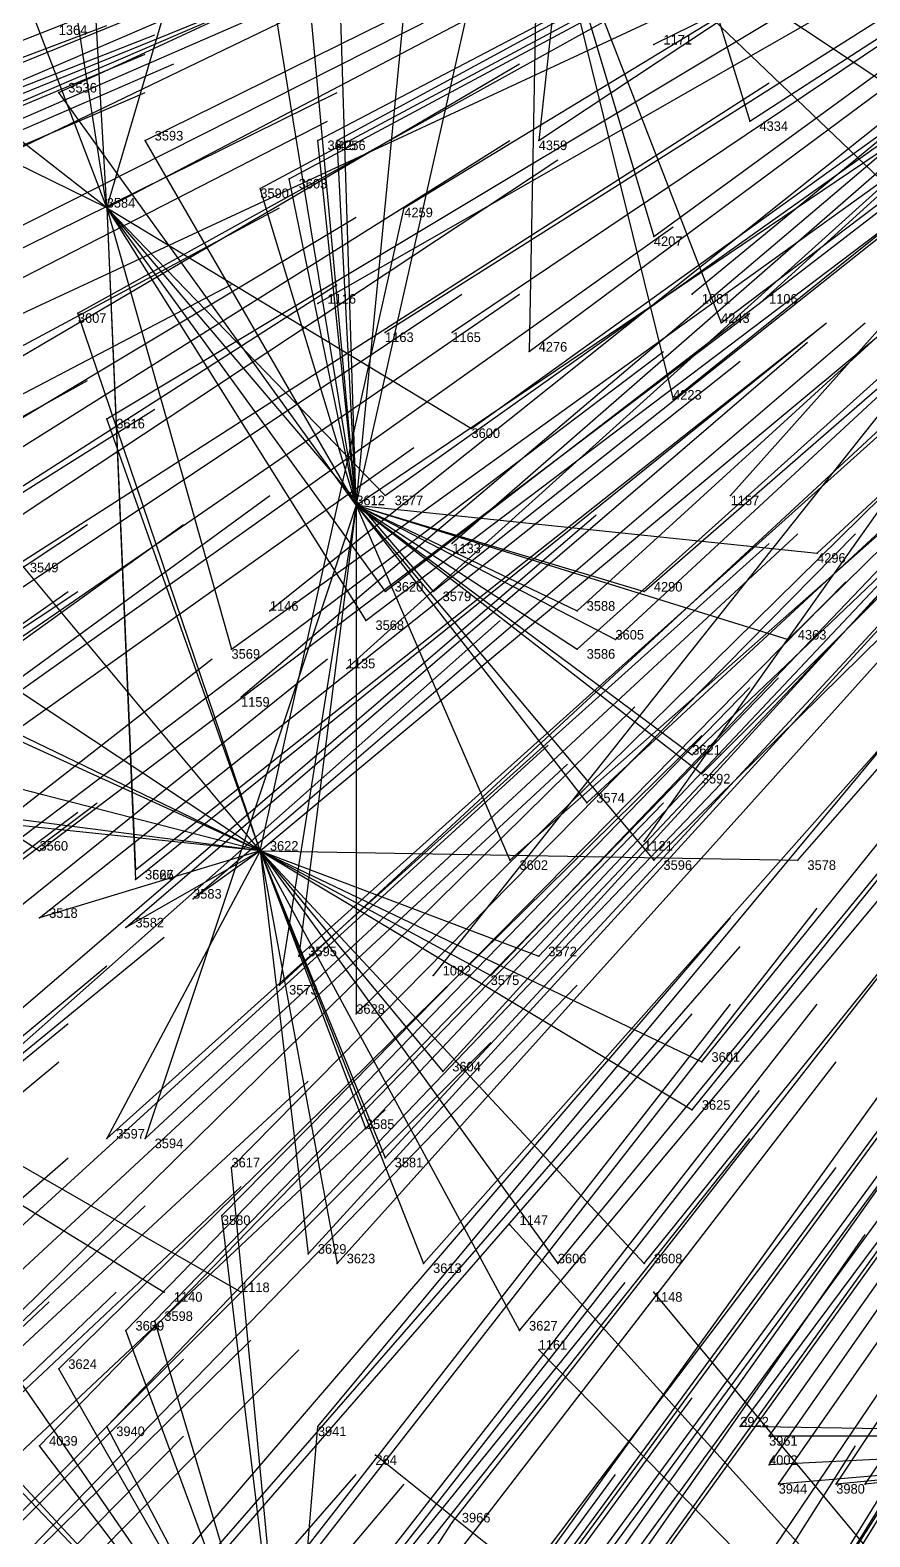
# Model space of a CAD drawing. Extents: x -0.5 to 0.59, y -0.5 to 0.58.
# Drawn here: x -0.25 to -0.1625, y -0.2615 to -0.1045 of the extents above; entities that cross this region are included whole.
import ezdxf

# ---------------------------------------------------------------- set-up
doc = ezdxf.new("R2010")
doc.units = 0
for name, color, linetype in [('Clients', 3, 'CONTINUOUS'), ('Facilities', 3, 'CONTINUOUS'), ('Facilities_lines', 3, 'CONTINUOUS'), ('Normals', 1, 'CONTINUOUS'), ('Source_points', 5, 'CONTINUOUS'), ('Text', 3, 'CONTINUOUS')]:
    doc.layers.add(name, color=color, linetype=linetype)

msp = doc.modelspace()

# ---------------------------------------------------------------- linework, layer by layer
at = {"layer": 'Clients', "color": 5}
for p in [(-0.185, -0.106, -1.25), (-0.247, -0.111, -0.676), (-0.175, -0.114, -0.522), (-0.238, -0.116, -0.661), (-0.22, -0.116, -0.622), (-0.218, -0.116, -0.618), (-0.197, -0.116, -0.572), (-0.223, -0.12, -0.633), (-0.226, -0.121, -0.641), (-0.211, -0.123, -0.612), (-0.185, -0.126, -0.56), (-0.22, -0.133, -1.25), (-0.181, -0.132, -1.25), (-0.174, -0.133, -1.25), (-0.245, -0.134, -0.699), (-0.178, -0.135, -0.558), (-0.213, -0.136, -1.25), (-0.206, -0.136, -1.25), (-0.198, -0.138, -0.603), (-0.183, -0.143, -0.581), (-0.242, -0.145, -0.705), (-0.204, -0.146, -0.628), (-0.213, -0.153, -0.656), (-0.177, -0.153, -1.25), (-0.206, -0.158, -1.25), (-0.168, -0.159, -0.579), (-0.213, -0.163, -0.67), (-0.208, -0.163, -0.66), (-0.186, -0.163, -0.618), (-0.225, -0.165, -1.25), (-0.215, -0.166, -0.679), (-0.193, -0.165, -0.633), (-0.229, -0.169, -0.712), (-0.193, -0.169, -0.641), (-0.189, -0.168, -0.632), (-0.171, -0.168, -0.598), (-0.217, -0.171, -1.25), (-0.228, -0.174, -1.25), (-0.181, -0.18, -0.638), (-0.18, -0.182, -0.641), (-0.192, -0.185, -0.666), (-0.186, -0.189, -1.25), (-0.249, -0.19, -0.783), (-0.2, -0.191, -0.691), (-0.185, -0.191, -0.665), (-0.17, -0.191, -0.638), (-0.239, -0.192, -0.767), (-0.239, -0.193, -0.767), (-0.233, -0.195, -0.759), (-0.249, -0.197, -0.793), (-0.24, -0.198, -0.776), (-0.222, -0.201, -0.748), (-0.197, -0.201, -0.703), (-0.224, -0.204, -0.758), (-0.208, -0.203, -1.25), (-0.202, -0.203, -0.716), (-0.216, -0.207, -0.748), (-0.207, -0.213, -0.742), (-0.18, -0.212, -0.694), (-0.181, -0.217, -0.706), (-0.215, -0.219, -0.768), (-0.242, -0.22, -0.817), (-0.238, -0.22, -0.81), (-0.213, -0.222, -0.77), (-0.229, -0.223, -0.799), (-0.23, -0.228, -0.811), (-0.2, -0.229, -1.25), (-0.221, -0.232, -0.799), (-0.218, -0.233, -0.797), (-0.209, -0.233, -0.782), (-0.195, -0.233, -0.759), (-0.186, -0.233, -0.745), (-0.236, -0.236, -1.25), (-0.228, -0.236, -1.25), (-0.185, -0.236, -1.25), (-0.24, -0.24, -0.848), (-0.24, -0.24, -0.848), (-0.237, -0.239, -0.841), (-0.199, -0.24, -0.778), (-0.197, -0.242, -1.25), (-0.247, -0.244, -0.867), (-0.242, -0.25, -0.87), (-0.22, -0.25, -0.833), (-0.176, -0.25, -0.764), (-0.173, -0.251, -0.763), (-0.249, -0.252, -0.885), (-0.214, -0.253, -1.25), (-0.173, -0.254, -0.768), (-0.172, -0.256, -0.772), (-0.166, -0.256, -0.764), (-0.163, -0.256, -0.759), (-0.206, -0.26, -0.829)]:
    msp.add_point(p, dxfattribs=at)
at = {"layer": 'Facilities', "color": 3}
for p in [(-0.242, -0.123, -0.678), (-0.216, -0.154, -0.664), (-0.226, -0.19, -0.737)]:
    msp.add_point(p, dxfattribs=at)
at = {"layer": 'Facilities_lines', "color": 3}
for p, q in [((-0.096, -0.062, -1.25), (-0.255, -0.136, -1.25)), ((-0.242, -0.123, -0.678), (-0.224, -0.062, -0.582)), ((-0.096, -0.062, -1.25), (-0.228, -0.174, -1.25)), ((-0.096, -0.062, -1.25), (-0.225, -0.165, -1.25)), ((-0.096, -0.062, -1.25), (-0.22, -0.133, -1.25)), ((-0.096, -0.062, -1.25), (-0.217, -0.171, -1.25)), ((-0.096, -0.062, -1.25), (-0.213, -0.136, -1.25)), ((-0.096, -0.062, -1.25), (-0.208, -0.203, -1.25)), ((-0.096, -0.062, -1.25), (-0.206, -0.158, -1.25)), ((-0.096, -0.062, -1.25), (-0.206, -0.136, -1.25)), ((-0.191, -0.062, -0.502), (-0.197, -0.116, -0.572)), ((-0.191, -0.062, -0.502), (-0.175, -0.114, -0.522)), ((-0.096, -0.062, -1.25), (-0.186, -0.189, -1.25)), ((-0.096, -0.062, -1.25), (-0.185, -0.106, -1.25)), ((-0.096, -0.062, -1.25), (-0.181, -0.132, -1.25)), ((-0.096, -0.062, -1.25), (-0.177, -0.153, -1.25)), ((-0.096, -0.062, -1.25), (-0.174, -0.133, -1.25)), ((-0.242, -0.123, -0.678), (-0.245, -0.07, -0.637)), ((-0.242, -0.123, -0.678), (-0.25, -0.071, -0.65)), ((-0.242, -0.123, -0.678), (-0.258, -0.081, -0.676)), ((-0.197, -0.086, -0.538), (-0.198, -0.138, -0.603)), ((-0.197, -0.086, -0.538), (-0.185, -0.126, -0.56)), ((-0.197, -0.086, -0.538), (-0.183, -0.143, -0.581)), ((-0.197, -0.086, -0.538), (-0.178, -0.135, -0.558)), ((-0.197, -0.086, -0.538), (-0.151, -0.13, -0.498)), ((-0.216, -0.154, -0.664), (-0.222, -0.089, -0.599)), ((-0.216, -0.154, -0.664), (-0.218, -0.091, -0.591)), ((-0.216, -0.154, -0.664), (-0.202, -0.092, -0.555)), ((-0.216, -0.154, -0.664), (-0.21, -0.092, -0.574)), ((-0.216, -0.154, -0.664), (-0.226, -0.093, -0.612)), ((-0.242, -0.123, -0.678), (-0.278, -0.095, -0.735)), ((-0.14, -0.124, -0.469), (-0.179, -0.098, -0.51)), ((-0.242, -0.123, -0.678), (-0.285, -0.102, -0.757)), ((-0.216, -0.154, -0.664), (-0.247, -0.111, -0.676)), ((-0.216, -0.154, -0.664), (-0.238, -0.116, -0.661)), ((-0.216, -0.154, -0.664), (-0.22, -0.116, -0.622)), ((-0.216, -0.154, -0.664), (-0.218, -0.116, -0.618)), ((-0.216, -0.154, -0.664), (-0.223, -0.12, -0.633)), ((-0.216, -0.154, -0.664), (-0.226, -0.121, -0.641)), ((-0.242, -0.123, -0.678), (-0.229, -0.169, -0.712)), ((-0.242, -0.123, -0.678), (-0.215, -0.166, -0.679)), ((-0.242, -0.123, -0.678), (-0.213, -0.153, -0.656)), ((-0.242, -0.123, -0.678), (-0.208, -0.163, -0.66)), ((-0.242, -0.123, -0.678), (-0.239, -0.192, -0.767)), ((-0.242, -0.123, -0.678), (-0.204, -0.146, -0.628)), ((-0.242, -0.123, -0.678), (-0.213, -0.163, -0.67)), ((-0.242, -0.123, -0.678), (-0.239, -0.193, -0.767)), ((-0.226, -0.19, -0.737), (-0.211, -0.123, -0.612)), ((-0.226, -0.19, -0.737), (-0.245, -0.134, -0.699)), ((-0.226, -0.19, -0.737), (-0.242, -0.145, -0.705)), ((-0.226, -0.19, -0.737), (-0.279, -0.155, -0.797)), ((-0.216, -0.154, -0.664), (-0.238, -0.22, -0.81)), ((-0.216, -0.154, -0.664), (-0.224, -0.204, -0.758)), ((-0.216, -0.154, -0.664), (-0.222, -0.201, -0.748)), ((-0.216, -0.154, -0.664), (-0.192, -0.185, -0.666)), ((-0.216, -0.154, -0.664), (-0.193, -0.169, -0.641)), ((-0.216, -0.154, -0.664), (-0.193, -0.165, -0.633)), ((-0.216, -0.154, -0.664), (-0.18, -0.182, -0.641)), ((-0.216, -0.154, -0.664), (-0.185, -0.191, -0.665)), ((-0.216, -0.154, -0.664), (-0.2, -0.191, -0.691)), ((-0.216, -0.154, -0.664), (-0.189, -0.168, -0.632)), ((-0.216, -0.154, -0.664), (-0.181, -0.18, -0.638)), ((-0.216, -0.154, -0.664), (-0.216, -0.207, -0.748)), ((-0.216, -0.154, -0.664), (-0.186, -0.163, -0.618)), ((-0.216, -0.154, -0.664), (-0.168, -0.159, -0.579)), ((-0.216, -0.154, -0.664), (-0.171, -0.168, -0.598)), ((-0.367, -0.156, -1.25), (-0.228, -0.236, -1.25)), ((-0.367, -0.156, -1.25), (-0.236, -0.236, -1.25)), ((-0.301, -0.156, -0.848), (-0.249, -0.19, -0.783)), ((-0.226, -0.19, -0.737), (-0.251, -0.16, -0.744)), ((-0.226, -0.19, -0.737), (-0.278, -0.165, -0.808)), ((-0.226, -0.19, -0.737), (-0.272, -0.169, -0.8)), ((-0.226, -0.19, -0.737), (-0.296, -0.172, -0.856)), ((-0.226, -0.19, -0.737), (-0.296, -0.181, -0.868)), ((-0.226, -0.19, -0.737), (-0.283, -0.184, -0.843)), ((-0.226, -0.19, -0.737), (-0.249, -0.197, -0.793)), ((-0.226, -0.19, -0.737), (-0.242, -0.22, -0.817)), ((-0.226, -0.19, -0.737), (-0.24, -0.198, -0.776)), ((-0.226, -0.19, -0.737), (-0.233, -0.195, -0.759)), ((-0.226, -0.19, -0.737), (-0.197, -0.201, -0.703)), ((-0.226, -0.19, -0.737), (-0.202, -0.203, -0.716)), ((-0.226, -0.19, -0.737), (-0.17, -0.191, -0.638)), ((-0.226, -0.19, -0.737), (-0.213, -0.222, -0.77)), ((-0.226, -0.19, -0.737), (-0.215, -0.219, -0.768)), ((-0.226, -0.19, -0.737), (-0.18, -0.212, -0.694)), ((-0.226, -0.19, -0.737), (-0.207, -0.213, -0.742)), ((-0.226, -0.19, -0.737), (-0.195, -0.233, -0.759)), ((-0.226, -0.19, -0.737), (-0.186, -0.233, -0.745)), ((-0.226, -0.19, -0.737), (-0.209, -0.233, -0.782)), ((-0.226, -0.19, -0.737), (-0.218, -0.233, -0.797)), ((-0.226, -0.19, -0.737), (-0.181, -0.217, -0.706)), ((-0.226, -0.19, -0.737), (-0.199, -0.24, -0.778)), ((-0.226, -0.19, -0.737), (-0.221, -0.232, -0.799)), ((-0.223, -0.286, -0.905), (-0.229, -0.223, -0.799)), ((-0.223, -0.286, -0.905), (-0.23, -0.228, -0.811)), ((-0.085, -0.356, -1.25), (-0.2, -0.229, -1.25)), ((-0.085, -0.356, -1.25), (-0.185, -0.236, -1.25)), ((-0.223, -0.286, -0.905), (-0.24, -0.24, -0.848)), ((-0.223, -0.286, -0.905), (-0.24, -0.24, -0.848)), ((-0.223, -0.286, -0.905), (-0.237, -0.239, -0.841)), ((-0.223, -0.286, -0.905), (-0.254, -0.241, -0.875)), ((-0.223, -0.286, -0.905), (-0.265, -0.242, -0.896)), ((-0.085, -0.356, -1.25), (-0.197, -0.242, -1.25)), ((-0.223, -0.286, -0.905), (-0.262, -0.244, -0.895)), ((-0.223, -0.286, -0.905), (-0.247, -0.244, -0.867)), ((-0.223, -0.286, -0.905), (-0.242, -0.25, -0.87)), ((-0.223, -0.286, -0.905), (-0.22, -0.25, -0.833)), ((-0.113, -0.251, -0.689), (-0.176, -0.25, -0.764)), ((-0.113, -0.251, -0.689), (-0.173, -0.251, -0.763)), ((-0.113, -0.251, -0.689), (-0.173, -0.254, -0.768)), ((-0.113, -0.251, -0.689), (-0.172, -0.256, -0.772)), ((-0.113, -0.251, -0.689), (-0.166, -0.256, -0.764)), ((-0.113, -0.251, -0.689), (-0.163, -0.256, -0.759)), ((-0.223, -0.286, -0.905), (-0.249, -0.252, -0.885)), ((-0.085, -0.356, -1.25), (-0.214, -0.253, -1.25)), ((-0.223, -0.286, -0.905), (-0.206, -0.26, -0.829))]:
    msp.add_line(p, q, dxfattribs=at)
at = {"layer": 'Normals', "color": 1}
for p, q in [((-0.175, -0.114, -0.522), (-0.098, -0.064, -0.56)), ((-0.197, -0.116, -0.572), (-0.12, -0.065, -0.61)), ((-0.247, -0.111, -0.676), (-0.163, -0.072, -0.714)), ((-0.218, -0.116, -0.618), (-0.137, -0.072, -0.655)), ((-0.185, -0.126, -0.56), (-0.111, -0.072, -0.599)), ((-0.22, -0.116, -0.622), (-0.138, -0.073, -0.658)), ((-0.238, -0.116, -0.661), (-0.155, -0.075, -0.7)), ((-0.211, -0.123, -0.612), (-0.132, -0.075, -0.649)), ((-0.223, -0.12, -0.633), (-0.141, -0.076, -0.67)), ((-0.261, -0.112, -0.709), (-0.175, -0.077, -0.747)), ((-0.253, -0.112, -0.693), (-0.167, -0.077, -0.73)), ((-0.226, -0.121, -0.641), (-0.144, -0.077, -0.678)), ((-0.242, -0.123, -0.678), (-0.16, -0.08, -0.716)), ((-0.178, -0.135, -0.558), (-0.104, -0.079, -0.596)), ((-0.265, -0.118, -0.724), (-0.179, -0.081, -0.76)), ((-0.263, -0.119, -0.722), (-0.178, -0.082, -0.758)), ((-0.198, -0.138, -0.603), (-0.124, -0.083, -0.642)), ((-0.183, -0.143, -0.581), (-0.111, -0.085, -0.62)), ((-0.284, -0.124, -0.775), (-0.198, -0.087, -0.811)), ((-0.263, -0.131, -0.735), (-0.18, -0.089, -0.772)), ((-0.245, -0.134, -0.699), (-0.164, -0.089, -0.736)), ((-0.204, -0.146, -0.628), (-0.129, -0.092, -0.666)), ((-0.305, -0.127, -0.826), (-0.219, -0.093, -0.864)), ((-0.293, -0.137, -0.809), (-0.21, -0.097, -0.847)), ((-0.242, -0.145, -0.705), (-0.162, -0.097, -0.742)), ((-0.168, -0.159, -0.579), (-0.1, -0.096, -0.617)), ((-0.213, -0.153, -0.656), (-0.137, -0.099, -0.693)), ((-0.216, -0.154, -0.664), (-0.139, -0.102, -0.701)), ((-0.193, -0.165, -0.633), (-0.124, -0.102, -0.671)), ((-0.186, -0.163, -0.618), (-0.116, -0.102, -0.656)), ((-0.171, -0.168, -0.598), (-0.104, -0.102, -0.635)), ((-0.329, -0.137, -0.891), (-0.242, -0.104, -0.928)), ((-0.324, -0.139, -0.88), (-0.237, -0.105, -0.917)), ((-0.208, -0.163, -0.66), (-0.135, -0.105, -0.697)), ((-0.189, -0.168, -0.632), (-0.121, -0.105, -0.669)), ((-0.213, -0.163, -0.67), (-0.139, -0.106, -0.707)), ((-0.185, -0.106, -1.25), (-0.185, -0.106, -1.15)), ((-0.324, -0.143, -0.886), (-0.238, -0.107, -0.922)), ((-0.32, -0.145, -0.879), (-0.235, -0.108, -0.915)), ((-0.279, -0.155, -0.797), (-0.199, -0.108, -0.836)), ((-0.193, -0.169, -0.641), (-0.124, -0.107, -0.679)), ((-0.324, -0.148, -0.89), (-0.238, -0.111, -0.926)), ((-0.301, -0.152, -0.842), (-0.218, -0.111, -0.88)), ((-0.251, -0.16, -0.744), (-0.173, -0.11, -0.781)), ((-0.215, -0.166, -0.679), (-0.141, -0.11, -0.715)), ((-0.301, -0.156, -0.848), (-0.219, -0.114, -0.886)), ((-0.278, -0.165, -0.808), (-0.2, -0.116, -0.846)), ((-0.229, -0.169, -0.712), (-0.154, -0.115, -0.749)), ((-0.181, -0.18, -0.638), (-0.114, -0.116, -0.676)), ((-0.18, -0.182, -0.641), (-0.115, -0.117, -0.679)), ((-0.272, -0.169, -0.8), (-0.195, -0.118, -0.838)), ((-0.192, -0.185, -0.666), (-0.124, -0.122, -0.704)), ((-0.17, -0.191, -0.638), (-0.109, -0.121, -0.676)), ((-0.306, -0.167, -0.871), (-0.224, -0.123, -0.908)), ((-0.296, -0.172, -0.856), (-0.216, -0.124, -0.893)), ((-0.259, -0.179, -0.785), (-0.183, -0.125, -0.823)), ((-0.185, -0.191, -0.665), (-0.119, -0.126, -0.703)), ((-0.226, -0.19, -0.737), (-0.154, -0.13, -0.774)), ((-0.2, -0.191, -0.691), (-0.131, -0.13, -0.73)), ((-0.311, -0.174, -0.891), (-0.229, -0.131, -0.929)), ((-0.296, -0.181, -0.868), (-0.218, -0.131, -0.905)), ((-0.283, -0.184, -0.843), (-0.205, -0.132, -0.88)), ((-0.276, -0.185, -0.831), (-0.199, -0.132, -0.867)), ((-0.22, -0.133, -1.25), (-0.22, -0.133, -1.15)), ((-0.197, -0.201, -0.703), (-0.133, -0.133, -0.74)), ((-0.181, -0.132, -1.25), (-0.181, -0.132, -1.15)), ((-0.174, -0.133, -1.25), (-0.174, -0.133, -1.15)), ((-0.249, -0.19, -0.783), (-0.175, -0.134, -0.82)), ((-0.239, -0.192, -0.767), (-0.167, -0.135, -0.805)), ((-0.239, -0.193, -0.767), (-0.167, -0.135, -0.806)), ((-0.233, -0.195, -0.759), (-0.163, -0.135, -0.797)), ((-0.213, -0.136, -1.25), (-0.213, -0.136, -1.15)), ((-0.206, -0.136, -1.25), (-0.206, -0.136, -1.15)), ((-0.202, -0.203, -0.716), (-0.138, -0.136, -0.754)), ((-0.258, -0.194, -0.807), (-0.184, -0.138, -0.844)), ((-0.24, -0.198, -0.776), (-0.169, -0.137, -0.814)), ((-0.249, -0.197, -0.793), (-0.176, -0.139, -0.83)), ((-0.222, -0.201, -0.748), (-0.153, -0.139, -0.786)), ((-0.325, -0.186, -0.936), (-0.244, -0.141, -0.974)), ((-0.224, -0.204, -0.758), (-0.156, -0.141, -0.795)), ((-0.18, -0.212, -0.694), (-0.122, -0.14, -0.732)), ((-0.216, -0.207, -0.748), (-0.15, -0.142, -0.786)), ((-0.315, -0.193, -0.923), (-0.237, -0.144, -0.962)), ((-0.207, -0.213, -0.742), (-0.144, -0.144, -0.779)), ((-0.181, -0.217, -0.706), (-0.123, -0.145, -0.745)), ((-0.286, -0.202, -0.874), (-0.21, -0.148, -0.911)), ((-0.215, -0.219, -0.768), (-0.151, -0.151, -0.804)), ((-0.299, -0.207, -0.91), (-0.225, -0.153, -0.948)), ((-0.177, -0.153, -1.25), (-0.177, -0.153, -1.15)), ((-0.262, -0.216, -0.849), (-0.191, -0.155, -0.884)), ((-0.213, -0.222, -0.77), (-0.15, -0.154, -0.807)), ((-0.321, -0.207, -0.955), (-0.244, -0.156, -0.994)), ((-0.309, -0.21, -0.934), (-0.234, -0.156, -0.973)), ((-0.238, -0.22, -0.81), (-0.17, -0.157, -0.848)), ((-0.229, -0.223, -0.799), (-0.164, -0.157, -0.837)), ((-0.242, -0.22, -0.817), (-0.173, -0.158, -0.854)), ((-0.206, -0.158, -1.25), (-0.206, -0.158, -1.15)), ((-0.195, -0.233, -0.759), (-0.136, -0.161, -0.797)), ((-0.186, -0.233, -0.745), (-0.128, -0.161, -0.783)), ((-0.322, -0.216, -0.969), (-0.246, -0.163, -1.007)), ((-0.322, -0.214, -0.967), (-0.245, -0.163, -1.005)), ((-0.23, -0.228, -0.811), (-0.165, -0.162, -0.848)), ((-0.221, -0.232, -0.799), (-0.158, -0.163, -0.837)), ((-0.209, -0.233, -0.782), (-0.147, -0.163, -0.818)), ((-0.218, -0.233, -0.797), (-0.156, -0.164, -0.835)), ((-0.271, -0.228, -0.885), (-0.201, -0.166, -0.922)), ((-0.225, -0.165, -1.25), (-0.225, -0.165, -1.15)), ((-0.199, -0.24, -0.778), (-0.139, -0.168, -0.815)), ((-0.304, -0.227, -0.949), (-0.231, -0.17, -0.987)), ((-0.291, -0.228, -0.923), (-0.219, -0.17, -0.961)), ((-0.217, -0.171, -1.25), (-0.217, -0.171, -1.15)), ((-0.237, -0.239, -0.841), (-0.172, -0.172, -0.877)), ((-0.24, -0.24, -0.848), (-0.175, -0.173, -0.885)), ((-0.24, -0.24, -0.848), (-0.175, -0.173, -0.885)), ((-0.228, -0.174, -1.25), (-0.228, -0.174, -1.15)), ((-0.254, -0.241, -0.875), (-0.187, -0.175, -0.911)), ((-0.176, -0.25, -0.764), (-0.121, -0.176, -0.802)), ((-0.173, -0.251, -0.763), (-0.12, -0.176, -0.801)), ((-0.247, -0.244, -0.867), (-0.18, -0.178, -0.903)), ((-0.173, -0.254, -0.768), (-0.12, -0.178, -0.806)), ((-0.265, -0.242, -0.896), (-0.196, -0.179, -0.933)), ((-0.22, -0.25, -0.833), (-0.161, -0.179, -0.871)), ((-0.172, -0.256, -0.772), (-0.119, -0.18, -0.81)), ((-0.166, -0.256, -0.764), (-0.115, -0.179, -0.802)), ((-0.163, -0.256, -0.759), (-0.111, -0.179, -0.797)), ((-0.262, -0.244, -0.895), (-0.194, -0.181, -0.932)), ((-0.242, -0.25, -0.87), (-0.178, -0.183, -0.907)), ((-0.317, -0.241, -0.995), (-0.243, -0.185, -1.032)), ((-0.249, -0.252, -0.885), (-0.184, -0.185, -0.921)), ((-0.32, -0.242, -1.002), (-0.245, -0.186, -1.04)), ((-0.206, -0.26, -0.829), (-0.149, -0.187, -0.866)), ((-0.186, -0.189, -1.25), (-0.186, -0.189, -1.15)), ((-0.196, -0.266, -0.826), (-0.141, -0.191, -0.863)), ((-0.225, -0.269, -0.877), (-0.168, -0.196, -0.915)), ((-0.238, -0.268, -0.896), (-0.177, -0.197, -0.933)), ((-0.308, -0.258, -1.004), (-0.236, -0.199, -1.042)), ((-0.237, -0.27, -0.898), (-0.176, -0.2, -0.935)), ((-0.313, -0.261, -1.019), (-0.242, -0.202, -1.057)), ((-0.258, -0.271, -0.935), (-0.193, -0.204, -0.971)), ((-0.208, -0.203, -1.25), (-0.208, -0.203, -1.15)), ((-0.208, -0.28, -0.871), (-0.154, -0.205, -0.91)), ((-0.242, -0.277, -0.92), (-0.181, -0.207, -0.957)), ((-0.234, -0.279, -0.91), (-0.177, -0.206, -0.947)), ((-0.225, -0.279, -0.896), (-0.168, -0.206, -0.934)), ((-0.202, -0.282, -0.867), (-0.148, -0.206, -0.905)), ((-0.318, -0.267, -1.038), (-0.246, -0.208, -1.076)), ((-0.208, -0.283, -0.877), (-0.153, -0.208, -0.915)), ((-0.268, -0.276, -0.962), (-0.202, -0.21, -0.998)), ((-0.205, -0.284, -0.875), (-0.15, -0.209, -0.913)), ((-0.318, -0.271, -1.046), (-0.247, -0.212, -1.083)), ((-0.223, -0.286, -0.905), (-0.166, -0.212, -0.942)), ((-0.208, -0.287, -0.885), (-0.153, -0.212, -0.923)), ((-0.289, -0.277, -1), (-0.221, -0.214, -1.038)), ((-0.231, -0.288, -0.924), (-0.174, -0.215, -0.961)), ((-0.193, -0.293, -0.876), (-0.141, -0.216, -0.914)), ((-0.28, -0.28, -0.991), (-0.213, -0.217, -1.029)), ((-0.208, -0.292, -0.898), (-0.154, -0.218, -0.936)), ((-0.186, -0.297, -0.876), (-0.136, -0.219, -0.913)), ((-0.233, -0.293, -0.935), (-0.175, -0.22, -0.971)), ((-0.208, -0.296, -0.906), (-0.154, -0.221, -0.944)), ((-0.316, -0.283, -1.06), (-0.246, -0.222, -1.098)), ((-0.222, -0.297, -0.927), (-0.166, -0.223, -0.964)), ((-0.209, -0.298, -0.91), (-0.155, -0.223, -0.948)), ((-0.295, -0.288, -1.031), (-0.228, -0.225, -1.07)), ((-0.305, -0.29, -1.052), (-0.238, -0.227, -1.09)), ((-0.191, -0.306, -0.903), (-0.142, -0.227, -0.94)), ((-0.2, -0.229, -1.25), (-0.2, -0.229, -1.15)), ((-0.191, -0.307, -0.903), (-0.142, -0.228, -0.94)), ((-0.216, -0.306, -0.936), (-0.163, -0.23, -0.974)), ((-0.247, -0.308, -0.987), (-0.188, -0.235, -1.023)), ((-0.316, -0.301, -1.09), (-0.248, -0.237, -1.127)), ((-0.308, -0.3, -1.075), (-0.241, -0.236, -1.112)), ((-0.236, -0.236, -1.25), (-0.236, -0.236, -1.15)), ((-0.228, -0.236, -1.25), (-0.228, -0.236, -1.15)), ((-0.185, -0.236, -1.25), (-0.185, -0.236, -1.15)), ((-0.293, -0.306, -1.06), (-0.227, -0.241, -1.097)), ((-0.3, -0.309, -1.076), (-0.234, -0.243, -1.114)), ((-0.287, -0.308, -1.053), (-0.222, -0.242, -1.09)), ((-0.197, -0.242, -1.25), (-0.197, -0.242, -1.15)), ((-0.236, -0.322, -0.998), (-0.181, -0.247, -1.034)), ((-0.299, -0.317, -1.089), (-0.234, -0.251, -1.127)), ((-0.214, -0.331, -0.984), (-0.164, -0.252, -1.02)), ((-0.214, -0.253, -1.25), (-0.214, -0.253, -1.15)), ((-0.277, -0.325, -1.067), (-0.216, -0.255, -1.105)), ((-0.244, -0.33, -1.027), (-0.189, -0.255, -1.063)), ((-0.209, -0.334, -0.984), (-0.16, -0.255, -1.02)), ((-0.271, -0.327, -1.06), (-0.211, -0.256, -1.099))]:
    msp.add_line(p, q, dxfattribs=at)
at = {"layer": 'Source_points', "color": 5}
for p in [(-0.185, -0.106, -1.25), (-0.247, -0.111, -0.676), (-0.175, -0.114, -0.522), (-0.238, -0.116, -0.661), (-0.22, -0.116, -0.622), (-0.218, -0.116, -0.618), (-0.197, -0.116, -0.572), (-0.223, -0.12, -0.633), (-0.226, -0.121, -0.641), (-0.242, -0.123, -0.678), (-0.211, -0.123, -0.612), (-0.185, -0.126, -0.56), (-0.22, -0.133, -1.25), (-0.181, -0.132, -1.25), (-0.174, -0.133, -1.25), (-0.245, -0.134, -0.699), (-0.178, -0.135, -0.558), (-0.213, -0.136, -1.25), (-0.206, -0.136, -1.25), (-0.198, -0.138, -0.603), (-0.183, -0.143, -0.581), (-0.242, -0.145, -0.705), (-0.204, -0.146, -0.628), (-0.213, -0.153, -0.656), (-0.177, -0.153, -1.25), (-0.216, -0.154, -0.664), (-0.206, -0.158, -1.25), (-0.168, -0.159, -0.579), (-0.213, -0.163, -0.67), (-0.208, -0.163, -0.66), (-0.186, -0.163, -0.618), (-0.225, -0.165, -1.25), (-0.215, -0.166, -0.679), (-0.193, -0.165, -0.633), (-0.229, -0.169, -0.712), (-0.193, -0.169, -0.641), (-0.189, -0.168, -0.632), (-0.171, -0.168, -0.598), (-0.217, -0.171, -1.25), (-0.228, -0.174, -1.25), (-0.181, -0.18, -0.638), (-0.18, -0.182, -0.641), (-0.192, -0.185, -0.666), (-0.186, -0.189, -1.25), (-0.249, -0.19, -0.783), (-0.226, -0.19, -0.737), (-0.2, -0.191, -0.691), (-0.185, -0.191, -0.665), (-0.17, -0.191, -0.638), (-0.239, -0.192, -0.767), (-0.239, -0.193, -0.767), (-0.233, -0.195, -0.759), (-0.249, -0.197, -0.793), (-0.24, -0.198, -0.776), (-0.222, -0.201, -0.748), (-0.197, -0.201, -0.703), (-0.224, -0.204, -0.758), (-0.208, -0.203, -1.25), (-0.202, -0.203, -0.716), (-0.216, -0.207, -0.748), (-0.207, -0.213, -0.742), (-0.18, -0.212, -0.694), (-0.181, -0.217, -0.706), (-0.215, -0.219, -0.768), (-0.242, -0.22, -0.817), (-0.238, -0.22, -0.81), (-0.213, -0.222, -0.77), (-0.229, -0.223, -0.799), (-0.23, -0.228, -0.811), (-0.2, -0.229, -1.25), (-0.221, -0.232, -0.799), (-0.218, -0.233, -0.797), (-0.209, -0.233, -0.782), (-0.195, -0.233, -0.759), (-0.186, -0.233, -0.745), (-0.236, -0.236, -1.25), (-0.228, -0.236, -1.25), (-0.185, -0.236, -1.25), (-0.24, -0.24, -0.848), (-0.24, -0.24, -0.848), (-0.237, -0.239, -0.841), (-0.199, -0.24, -0.778), (-0.197, -0.242, -1.25), (-0.247, -0.244, -0.867), (-0.242, -0.25, -0.87), (-0.22, -0.25, -0.833), (-0.176, -0.25, -0.764), (-0.173, -0.251, -0.763), (-0.249, -0.252, -0.885), (-0.214, -0.253, -1.25), (-0.173, -0.254, -0.768), (-0.172, -0.256, -0.772), (-0.166, -0.256, -0.764), (-0.163, -0.256, -0.759), (-0.206, -0.26, -0.829)]:
    msp.add_point(p, dxfattribs=at)

# ---------------------------------------------------------------- texts
at = {"layer": 'Text', "color": 3}
for s, p in [('1364', (-0.247, -0.105, -1.25)), ('1171', (-0.184, -0.106, -1.25)), ('3536', (-0.246, -0.111, -0.676)), ('4334', (-0.174, -0.115, -0.522)), ('3593', (-0.237, -0.116, -0.661)), ('3615', (-0.219, -0.117, -0.622)), ('4256', (-0.218, -0.117, -0.618)), ('4359', (-0.197, -0.117, -0.572)), ('3603', (-0.222, -0.121, -0.633)), ('3584', (-0.242, -0.123, -0.678)), ('3590', (-0.226, -0.122, -0.641)), ('4259', (-0.211, -0.124, -0.612)), ('4207', (-0.185, -0.127, -0.56)), ('1116', (-0.219, -0.133, -1.25)), ('1081', (-0.18, -0.133, -1.25)), ('1106', (-0.173, -0.133, -1.25)), ('3607', (-0.245, -0.135, -0.699)), ('4243', (-0.178, -0.135, -0.558)), ('1163', (-0.213, -0.137, -1.25)), ('1165', (-0.206, -0.137, -1.25)), ('4276', (-0.197, -0.138, -0.603)), ('4223', (-0.183, -0.143, -0.581)), ('3616', (-0.241, -0.146, -0.705)), ('3600', (-0.204, -0.147, -0.628)), ('3612', (-0.216, -0.154, -0.664)), ('3577', (-0.212, -0.154, -0.656)), ('1157', (-0.177, -0.154, -1.25)), ('1133', (-0.206, -0.159, -1.25)), ('3549', (-0.25, -0.161, -0.744)), ('4296', (-0.168, -0.16, -0.579)), ('3620', (-0.212, -0.163, -0.67)), ('3579', (-0.207, -0.164, -0.66)), ('4290', (-0.185, -0.163, -0.618)), ('1146', (-0.225, -0.165, -1.25)), ('3588', (-0.192, -0.165, -0.633)), ('3568', (-0.214, -0.167, -0.679)), ('3605', (-0.189, -0.168, -0.632)), ('4363', (-0.17, -0.168, -0.598)), ('3569', (-0.229, -0.17, -0.712)), ('3586', (-0.192, -0.17, -0.641)), ('1135', (-0.217, -0.171, -1.25)), ('1159', (-0.228, -0.175, -1.25)), ('3621', (-0.181, -0.18, -0.638)), ('3592', (-0.18, -0.183, -0.641)), ('3574', (-0.191, -0.185, -0.666)), ('3560', (-0.249, -0.19, -0.783)), ('3622', (-0.225, -0.19, -0.737)), ('1121', (-0.186, -0.19, -1.25)), ('3602', (-0.199, -0.192, -0.691)), ('3596', (-0.184, -0.192, -0.665)), ('3578', (-0.169, -0.192, -0.638)), ('3567', (-0.238, -0.193, -0.767)), ('3626', (-0.238, -0.193, -0.767)), ('3583', (-0.233, -0.195, -0.759)), ('3518', (-0.248, -0.197, -0.793)), ('3582', (-0.239, -0.198, -0.776)), ('3595', (-0.221, -0.201, -0.748)), ('3572', (-0.196, -0.201, -0.703)), ('1082', (-0.207, -0.203, -1.25)), ('3573', (-0.223, -0.205, -0.758)), ('3575', (-0.202, -0.204, -0.716)), ('3628', (-0.216, -0.207, -0.748)), ('3601', (-0.179, -0.212, -0.694)), ('3604', (-0.206, -0.213, -0.742)), ('3625', (-0.18, -0.217, -0.706)), ('3585', (-0.215, -0.219, -0.768)), ('3597', (-0.241, -0.22, -0.817)), ('3594', (-0.237, -0.221, -0.81)), ('3617', (-0.229, -0.223, -0.799)), ('3581', (-0.212, -0.223, -0.77)), ('3580', (-0.23, -0.229, -0.811)), ('1147', (-0.199, -0.229, -1.25)), ('3629', (-0.22, -0.232, -0.799)), ('3623', (-0.217, -0.233, -0.797)), ('3606', (-0.195, -0.233, -0.759)), ('3608', (-0.185, -0.233, -0.745)), ('3613', (-0.208, -0.234, -0.782)), ('1118', (-0.228, -0.236, -1.25)), ('1140', (-0.235, -0.237, -1.25)), ('1148', (-0.185, -0.237, -1.25)), ('3598', (-0.236, -0.239, -0.841)), ('3609', (-0.239, -0.24, -0.848)), ('3630', (-0.239, -0.24, -0.848)), ('3627', (-0.198, -0.24, -0.778)), ('1161', (-0.197, -0.242, -1.25)), ('3624', (-0.246, -0.244, -0.867)), ('3922', (-0.176, -0.25, -0.764)), ('4039', (-0.248, -0.252, -0.885)), ('3940', (-0.241, -0.251, -0.87)), ('3941', (-0.22, -0.251, -0.833)), ('3961', (-0.173, -0.252, -0.763)), ('264', (-0.214, -0.254, -1.25)), ('4002', (-0.173, -0.254, -0.768)), ('3944', (-0.172, -0.257, -0.772)), ('3980', (-0.166, -0.257, -0.764)), ('3966', (-0.205, -0.26, -0.829))]:
    msp.add_text(s, height=0.001, dxfattribs=at).set_placement(p)

doc.saveas('drawing.dxf')
